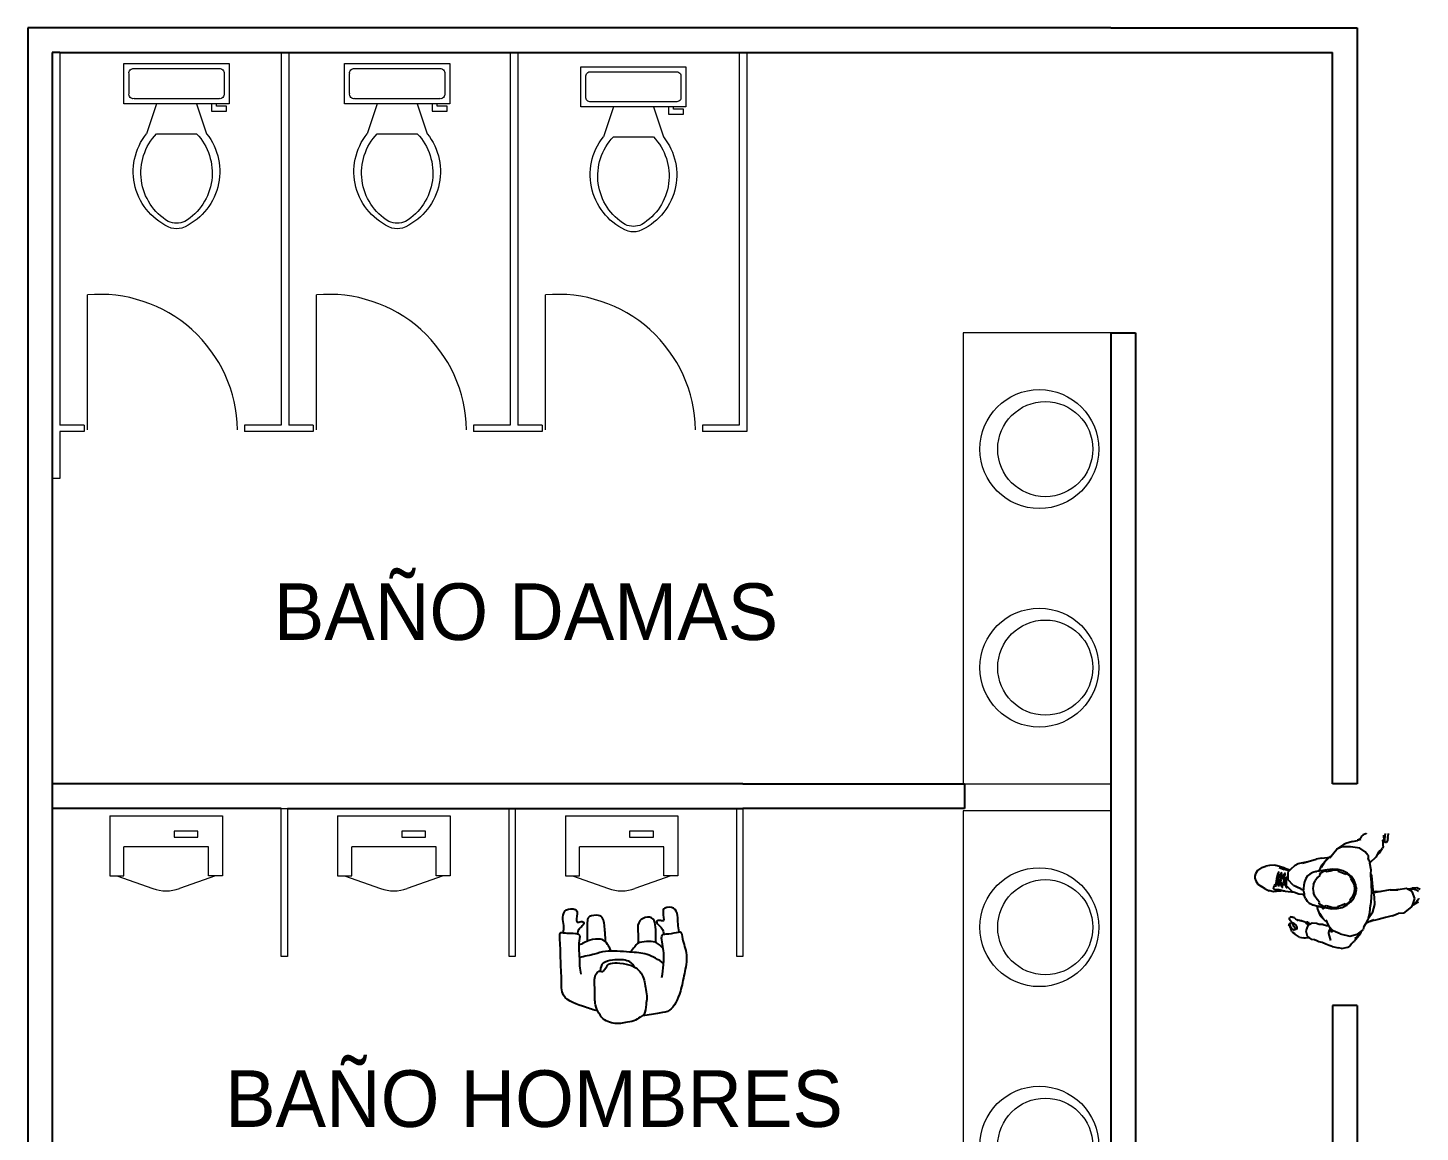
# Model space of a CAD drawing. Header units: millimetres. Extents: x -9564 to 100419, y -25359 to 24346.
# Drawn here: x 94764 to 100419, y -18204 to -13721 of the extents above; entities that cross this region are included whole.
import ezdxf

# ---------------------------------------------------------------- set-up
doc = ezdxf.new("R2010")
doc.units = ezdxf.units.MM
doc.header["$LTSCALE"] = 100
doc.layers.add('A-MOBILIARIO FIJO', color=83, linetype='Continuous', lineweight=5)
for name, color, linetype in [('MUROS', 7, 'Continuous'), ('Personal', 20, 'Continuous'), ('rotulo', 1, 'Continuous')]:
    doc.layers.add(name, color=color, linetype=linetype)

# ---------------------------------------------------------------- blocks, each defined once
blk = doc.blocks.new('MINGITORIO')
at = {"layer": 'A-MOBILIARIO FIJO'}
for p, q in [((5.1894, 52.99, 0), (5.1894, 52.7462, 0)), ((5.1894, 52.99, 0), (5.6467, 52.99, 0)), ((5.6467, 52.99, 0), (5.6467, 52.7462, 0)), ((5.4503, 52.9276, 0), (5.4503, 52.9035, 0)), ((5.5468, 52.9276, 0), (5.4503, 52.9276, 0)), ((5.5468, 52.9035, 0), (5.5468, 52.9276, 0)), ((5.4503, 52.9035, 0), (5.5468, 52.9035, 0)), ((5.2466, 52.7462, 0), (5.2466, 52.8637, 0)), ((5.5895, 52.8637, 0), (5.2466, 52.8637, 0)), ((5.5895, 52.7462, 0), (5.5895, 52.8637, 0)), ((5.1894, 52.7462, 0), (5.2466, 52.7462, 0)), ((5.218, 52.7462, 0), (5.3641, 52.694, 0)), ((5.6181, 52.7462, 0), (5.472, 52.694, 0)), ((5.6467, 52.7462, 0), (5.5895, 52.7462, 0))]:
    blk.add_line(p, q, dxfattribs=at)
blk.add_ellipse((5.418, 52.7612, 0), major_axis=(-0.1143, 0), ratio=0.666667, start_param=1.07919, end_param=2.062403, dxfattribs=at)
blk = doc.blocks.new('Toilet - top')
for p, q in [((9.5, -6), (9.5, -2)), ((-8, -8.5), (-8, -8)), ((-7, -8), (-7, -9.5)), ((-4, -8), (-6, -14)), ((4, -8), (6, -14)), ((-10, -8.5), (-8, -8.5)), ((-10, -9.5), (-10, -8.5)), ((-7, -9.5), (-10, -9.5)), ((4, -14), (-4, -14))]:
    blk.add_line(p, q)
blk.add_lwpolyline([(10.5, -8), (10.5, 0), (-10.5, 0), (-10.5, -8)], close=True)
for points in [[(-9.5, -2), (-9.5, -6)], [(8.5, -1), (-8.5, -1)], [(-8.5, -7), (8.5, -7)]]:
    blk.add_lwpolyline(points)
for centre, radius, start, end in [((-8.62, -1.88), 0.884, 81.8699, 188.1301), ((8.62, -1.88), 0.884, 351.8699, 98.1301), ((-8.62, -6.12), 0.884, 171.8699, 278.1301), ((8.62, -6.12), 0.884, 261.8699, 8.1301), ((3.52, -21.58), 12.17, 141.4691, 247.9714), ((4.2, -21.82), 11.33, 136.3677, 238.9468), ((-3.52, -21.58), 12.17, 292.0284, 38.5307), ((-4.2, -21.82), 11.33, 301.053, 43.6321), ((0, -27.88), 4, 245.7318, 294.2682), ((0, -29), 4, 254.8605, 285.1395)]:
    blk.add_arc(centre, radius, start, end)
blk = doc.blocks.new('pa17-16')
for points, knots in [([(5.5575, 2.4391), (5.5549, 2.4218), (5.5525, 2.3852), (5.5491, 2.3329), (5.5712, 2.2599), (5.5431, 2.2589), (5.5029, 2.2526), (5.4793, 2.2435), (5.4785, 2.2813), (5.4499, 2.3438), (5.4658, 2.4235), (5.4776, 2.5033), (5.5116, 2.5798), (5.5552, 2.585), (5.608, 2.5962), (5.6336, 2.6001)], [0, 0, 0, 0, 0.404899, 0.829805, 1.276298, 1.516647, 1.885942, 2.122553, 2.418487, 2.881882, 3.382407, 3.897515, 4.613825, 5.020942, 5.393355, 5.393355, 5.393355, 5.393355]), ([(5.62, 2.5537), (5.6188, 2.5427), (5.6154, 2.5253), (5.6223, 2.4901), (5.6346, 2.4293), (5.661, 2.4064), (5.685, 2.3908), (5.7322, 2.3832), (5.7723, 2.3842), (5.7881, 2.3969), (5.8018, 2.4268), (5.8146, 2.4162), (5.8324, 2.4305), (5.8382, 2.4568), (5.8318, 2.5038), (5.8344, 2.5615), (5.8137, 2.5937), (5.7944, 2.6284), (5.7307, 2.6388), (5.7037, 2.6296), (5.6679, 2.626), (5.6442, 2.6055), (5.6228, 2.5961), (5.6214, 2.5667), (5.62, 2.5537)], [0, 0, 0, 0, 0.297584, 0.631064, 1.068635, 1.39533, 1.69617, 2.097861, 2.458938, 2.716293, 3.010442, 3.199165, 3.447293, 3.731671, 4.119196, 4.541864, 4.881702, 5.22714, 5.673063, 5.989311, 6.327668, 6.644571, 6.906626, 7.259736, 7.259736, 7.259736, 7.259736]), ([(5.8196, 2.5846), (5.837, 2.5819), (5.8817, 2.5675), (5.9755, 2.5418), (5.972, 2.4609), (5.9791, 2.3926), (5.9812, 2.315), (5.9891, 2.2612), (5.9692, 2.2664), (5.9401, 2.2663), (5.9063, 2.2668), (5.9005, 2.2811), (5.909, 2.3184), (5.9007, 2.3606), (5.9019, 2.4011), (5.8964, 2.4238), (5.8933, 2.4348)], [6.682038, 6.682038, 6.682038, 6.682038, 7.076266, 7.806153, 8.304227, 8.77662, 9.284333, 9.649979, 9.844608, 10.160206, 10.472731, 10.661147, 10.998544, 11.371438, 11.724832, 12.051545, 12.051545, 12.051545, 12.051545]), ([(5.5522, 2.3809), (5.573, 2.3653), (5.6222, 2.3398), (5.6924, 2.3383), (5.7952, 2.3323), (5.8376, 2.352), (5.881, 2.3613), (5.9019, 2.366)], [0, 0, 0, 0, 0.49262, 0.970296, 1.525877, 1.91054, 2.357805, 2.357805, 2.357805, 2.357805]), ([(5.6724, 2.3994), (5.675, 2.3947), (5.6837, 2.383), (5.7041, 2.3718), (5.7348, 2.3697), (5.774, 2.3728), (5.8085, 2.3874), (5.8116, 2.4015), (5.8144, 2.4199)], [0.121052, 0.121052, 0.121052, 0.121052, 0.297289, 0.584433, 0.895396, 1.26174, 1.600834, 1.760925, 1.760925, 1.760925, 1.760925]), ([(5.5552, 2.3206), (5.5597, 2.3147), (5.5706, 2.3043), (5.5892, 2.2916), (5.6248, 2.2913), (5.6613, 2.2967), (5.6731, 2.3154), (5.6858, 2.3299), (5.6912, 2.3378)], [0, 0, 0, 0, 0.262594, 0.520609, 0.853848, 1.185107, 1.43842, 1.738028, 1.738028, 1.738028, 1.738028]), ([(5.7713, 2.3359), (5.7736, 2.3305), (5.7786, 2.3203), (5.7954, 2.2951), (5.8154, 2.2848), (5.8612, 2.2906), (5.8838, 2.3057), (5.8988, 2.3117), (5.9058, 2.3148)], [0, 0, 0, 0, 0.233477, 0.532145, 0.79329, 1.163492, 1.458071, 1.725911, 1.725911, 1.725911, 1.725911]), ([(5.4915, 2.2484), (5.4936, 2.2374), (5.4981, 2.215), (5.4968, 2.1806), (5.512, 2.1445), (5.5569, 2.147), (5.5634, 2.1681), (5.5498, 2.2128), (5.5753, 2.1995), (5.5912, 2.209), (5.5741, 2.2257), (5.5617, 2.2339), (5.5559, 2.2515), (5.5556, 2.26)], [0, 0, 0, 0, 0.324329, 0.654038, 0.980089, 1.31306, 1.562526, 1.890179, 2.123217, 2.319335, 2.559559, 2.78492, 3.066636, 3.066636, 3.066636, 3.066636]), ([(5.5867, 2.2952), (5.5866, 2.2877), (5.5872, 2.2667), (5.5883, 2.1873), (5.6353, 2.19), (5.6673, 2.2128), (5.6606, 2.2618), (5.6599, 2.2881), (5.6606, 2.3008)], [0.078483, 0.078483, 0.078483, 0.078483, 0.321516, 0.797556, 1.122606, 1.448668, 1.830958, 2.166281, 2.166281, 2.166281, 2.166281]), ([(5.7943, 2.2992), (5.7951, 2.2858), (5.7984, 2.2614), (5.8038, 2.2002), (5.8255, 2.1869), (5.8672, 2.191), (5.8755, 2.2117), (5.8718, 2.2605), (5.8715, 2.286), (5.871, 2.2978)], [0, 0, 0, 0, 0.353805, 0.775896, 1.041599, 1.377968, 1.615337, 2.001902, 2.313716, 2.313716, 2.313716, 2.313716]), ([(5.9713, 2.2652), (5.9703, 2.2553), (5.9686, 2.234), (5.9786, 2.2017), (5.9668, 2.1644), (5.9218, 2.1628), (5.9134, 2.1832), (5.9229, 2.229), (5.8988, 2.2135), (5.882, 2.2215), (5.8976, 2.2397), (5.908, 2.248), (5.912, 2.2618), (5.9127, 2.2683)], [0.038839, 0.038839, 0.038839, 0.038839, 0.324329, 0.654038, 0.980089, 1.31306, 1.562526, 1.890179, 2.123217, 2.319335, 2.559559, 2.78492, 2.989829, 2.989829, 2.989829, 2.989829])]:
    blk.add_open_spline(points, degree=3, knots=knots)

msp = doc.modelspace()

# ---------------------------------------------------------------- linework, layer by layer
at = {"layer": 'A-MOBILIARIO FIJO'}
for p, q in [((94863.634, -13821.214, 0.006), (94863.634, -15550.099, -0.003)), ((94893.634, -13821.214, 0.006), (94893.634, -15333.979, -0.002)), ((95793.634, -13821.214, -0.001), (95793.634, -15333.979, -0.001)), ((95823.634, -13821.214, -0.001), (95823.634, -15333.979, -0.001)), ((96723.634, -13821.214, -0.002), (96723.634, -15333.979, -0.002)), ((96753.634, -13821.214, -0.002), (96753.634, -15333.979, -0.002)), ((97653.634, -13821.214, -0.002), (97653.634, -15333.979, -0.002)), ((97683.634, -13821.214, -0.002), (97683.634, -15358.979, -0.002)), ((95006.453, -15352.674, 0.001), (95006.453, -14805.279, 0.001)), ((95936.453, -15352.674, 0.001), (95936.453, -14805.279, 0.001)), ((96866.453, -15352.674, 0.001), (96866.453, -14805.279, 0.001)), ((94993.634, -15333.979, 0), (94893.634, -15333.979, 0)), ((94893.634, -15358.979, -0.002), (94893.634, -15550.099, -0.003)), ((94993.634, -15358.979, 0), (94893.634, -15358.979, 0)), ((94993.634, -15333.979, 0), (94993.634, -15358.979, 0)), ((95923.634, -15358.979, 0), (95643.634, -15358.979, 0)), ((95923.634, -15333.979, 0), (95823.634, -15333.979, 0)), ((95923.634, -15333.979, 0), (95923.634, -15358.979, 0)), ((96853.634, -15333.979, 0), (96753.634, -15333.979, 0)), ((94893.634, -15550.099, -0.003), (94863.634, -15550.099, -0.003))]:
    msp.add_line(p, q, dxfattribs=at)
for points, elevation in [([(98562.438, -14958.979), (98562.438, -16790.099), (99162.438, -16790.099), (99162.438, -14958.979)], 0.02), ([(95793.634, -16890.099), (95818.634, -16890.099), (95818.634, -17490.099), (95793.634, -17490.099)], 0.014), ([(96718.634, -16890.099), (96743.634, -16890.099), (96743.634, -17490.099), (96718.634, -17490.099)], 0.014), ([(97643.634, -16890.099), (97668.634, -16890.099), (97668.634, -17490.099), (97643.634, -17490.099)], 0.014), ([(98562.438, -16899.657), (98562.438, -18730.777), (99162.438, -18730.777), (99162.438, -16899.657)], 0.04)]:
    msp.add_lwpolyline(points, close=True, dxfattribs=dict(at, elevation=elevation))
at = {"layer": 'A-MOBILIARIO FIJO', "elevation": 0}
for points in [[(95793.634, -15333.979), (95643.634, -15333.979)], [(95643.634, -15333.979), (95643.634, -15358.979)], [(96723.634, -15333.979), (96573.634, -15333.979)], [(96853.634, -15333.979), (96853.634, -15358.979), (96573.634, -15358.979)], [(96573.634, -15333.979), (96573.634, -15358.979)], [(97653.634, -15333.979), (97503.634, -15333.979)], [(97503.634, -15333.979), (97503.634, -15358.979)], [(97683.634, -15358.979), (97503.634, -15358.979)]]:
    msp.add_lwpolyline(points, dxfattribs=at)
at = {"layer": 'A-MOBILIARIO FIJO'}
for centre, radius in [((98872.021, -15431.116, 0.038), 241.312), ((98896.152, -15431.116, 0.038), 193.049), ((98872.021, -16317.961, 0.038), 241.312), ((98896.152, -16317.961, 0.038), 193.049), ((98872.021, -17371.794, 0.059), 241.312), ((98896.152, -17371.794, 0.059), 193.049), ((98872.021, -18258.64, 0.059), 241.312), ((98896.152, -18258.64, 0.059), 193.049)]:
    msp.add_circle(centre, radius, dxfattribs=at)
for centre in [(95056.943, -15362.215, 0.001), (95986.943, -15362.215, 0.001), (96916.943, -15362.215, 0.001)]:
    msp.add_arc(centre, 559.221, 0.977633, 95.180131, dxfattribs=at)
at = {"layer": 'MUROS', "color": 0}
for p, q in [((94864.36, -13721.214, 0.006), (94764.36, -13721.214, 0.006)), ((94764.36, -13721.214, 0.006), (94764.36, -20208.984, 0.014)), ((99162.438, -13721.214, 0.006), (94864.36, -13721.214, 0.006)), ((99162.438, -13721.214, 0.006), (100062.438, -13721.214, 0.006)), ((100062.438, -13721.214, 0.006), (100162.438, -13721.214, 0.006)), ((100162.438, -13721.214, 0.006), (100162.438, -16790.099, 0.006)), ((94863.634, -13821.214, 0.006), (94863.634, -20208.984, 0.014)), ((94893.634, -13821.214, 0.006), (94863.634, -13821.214, 0.006)), ((94893.634, -13821.214, 0.006), (98502.812, -13821.214, 0.006)), ((98502.812, -13821.214, 0.006), (99162.438, -13821.214, 0.006)), ((99162.438, -13821.214, 0.006), (99962.438, -13821.214, 0.006)), ((99962.438, -13821.214, 0.006), (100062.438, -13821.214, 0.006)), ((100062.438, -16790.099, 0.006), (100062.438, -13821.214, 0.006)), ((99162.438, -14958.979, 0.02), (99162.438, -18730.777, 0.016)), ((99162.438, -14958.979, 0.02), (99262.438, -14958.979, 0.02)), ((99262.438, -14958.979, 0.02), (99262.438, -18730.777, 0.02)), ((97668.634, -16790.099, 0.013), (94863.634, -16790.099, 0.01)), ((97668.634, -16790.099, 0.013), (98568.634, -16790.099, 0.013)), ((98568.634, -16790.099, 0.013), (98568.634, -16890.099, 0.013)), ((100162.438, -16790.099, 0.006), (100062.438, -16790.099, 0.006)), ((95793.634, -16890.099, 0.014), (94863.634, -16890.099, 0.01)), ((95818.634, -16890.099, 0.014), (97668.634, -16890.099, 0.014)), ((98568.634, -16890.099, 0.013), (97668.634, -16890.099, 0.014)), ((100062.438, -17690.099, 0.006), (100062.438, -20208.984, 0.006)), ((100162.438, -17690.099, 0.006), (100062.438, -17690.099, 0.006)), ((100162.438, -17690.099, 0.006), (100162.438, -20308.984, 0.014))]:
    msp.add_line(p, q, dxfattribs=at)
at = {"layer": 'Personal'}
for p, q in [((100164.463, -17019.244), (100164.095, -17019.363)), ((100177.178, -17015.138), (100164.463, -17019.244)), ((100164.718, -17019.109), (100164.463, -17019.244)), ((100170.711, -17015.57), (100164.718, -17019.109)), ((100175.742, -17010.341), (100170.711, -17015.57)), ((100180.955, -17001.804), (100175.742, -17010.341)), ((100186.547, -16996.363), (100180.955, -17001.804)), ((100194.283, -16993.577), (100186.547, -16996.363)), ((100197.982, -16992.577), (100194.283, -16993.577)), ((100199.825, -16990.202), (100197.982, -16992.577)), ((100198.834, -16992.347), (100197.982, -16992.577)), ((100200.715, -16991.838), (100198.834, -16992.347)), ((100267.29, -17021.758), (100268.84, -17017.222)), ((100267.482, -17022.966), (100270.971, -17017.529)), ((100269.291, -17018.196), (100267.482, -17022.966)), ((100269.291, -17018.196), (100268.84, -17017.222)), ((100270.971, -17017.529), (100269.291, -17018.196)), ((100269.795, -16998.499), (100270.191, -17004.903)), ((100270.191, -17004.903), (100271.909, -17002.746)), ((100270.191, -17004.903), (100270.748, -17013.919)), ((100271.016, -17013.706), (100270.748, -17013.919)), ((100270.748, -17013.919), (100270.971, -17017.529)), ((100271.016, -17013.706), (100273.228, -17010.531)), ((100271.909, -17002.746), (100273.213, -17001.192)), ((100273.213, -17001.192), (100274.765, -16999.34)), ((100273.213, -17001.192), (100273.449, -17002.412)), ((100273.807, -17007.886), (100273.228, -17010.531)), ((100273.449, -17002.412), (100273.807, -17007.886)), ((100273.664, -17016.812), (100273.589, -17020.997)), ((100274.319, -17009.972), (100273.664, -17016.812)), ((100274.485, -17007.643), (100274.319, -17009.972)), ((100274.518, -17004.399), (100274.485, -17007.643)), ((100274.765, -16999.34), (100274.518, -17004.399)), ((100274.518, -17004.399), (100274.572, -17008.208)), ((100275.108, -17010.427), (100274.572, -17008.208)), ((100274.765, -16999.34), (100276.616, -16997.133)), ((100276.616, -16997.133), (100279.636, -16990.765)), ((100286.219, -17018.636), (100285.817, -17021.179)), ((100287.087, -17012.32), (100286.219, -17018.636)), ((100287.087, -17012.32), (100287.576, -17007.598)), ((100287.473, -17007.756), (100287.552, -17006.912)), ((100287.552, -17006.912), (100288.188, -17000.133)), ((100287.552, -17006.912), (100287.576, -17007.598)), ((100288.188, -17000.133), (100288.501, -16996.338)), ((100288.869, -16991.313), (100288.501, -16996.338)), ((100056.95, -17083.807), (100067.682, -17069.341)), ((100067.682, -17069.341), (100080.628, -17055.492)), ((100080.628, -17055.492), (100108.571, -17035.57)), ((100102.302, -17045.619), (100080.628, -17055.492)), ((100135.301, -17044.892), (100102.302, -17045.619)), ((100117.172, -17031.918), (100108.571, -17035.57)), ((100143.344, -17023.582), (100117.172, -17031.918)), ((100174.231, -17051.328), (100135.301, -17044.892)), ((100143.344, -17023.582), (100151.015, -17021.902)), ((100151.015, -17021.902), (100164.095, -17019.363)), ((100195.503, -17065.295), (100174.231, -17051.328)), ((100206.554, -17079.971), (100195.503, -17065.295)), ((100249.531, -17066.173), (100244.397, -17077.701)), ((100244.397, -17077.701), (100247.452, -17075.506)), ((100247.452, -17075.506), (100252.968, -17070.568)), ((100254.51, -17059.834), (100249.531, -17066.173)), ((100252.968, -17070.568), (100266.232, -17050.445)), ((100268.03, -17043.998), (100266.232, -17050.445)), ((100266.943, -17019.55), (100266.947, -17022.761)), ((100266.947, -17022.761), (100267.29, -17021.758)), ((100266.947, -17022.761), (100266.949, -17024.373)), ((100267.482, -17022.966), (100266.949, -17024.373)), ((100266.949, -17024.373), (100266.951, -17025.673)), ((100266.951, -17025.673), (100267.634, -17031.65)), ((100267.193, -17021.929), (100267.29, -17021.758)), ((100267.634, -17031.65), (100267.461, -17039.138)), ((100267.461, -17039.138), (100268.03, -17043.998)), ((100273.589, -17020.997), (100273.682, -17023.615)), ((100273.589, -17020.997), (100273.682, -17021.353)), ((100273.682, -17023.615), (100274.486, -17025.899)), ((100277.489, -17027.918), (100274.486, -17025.899)), ((100280.334, -17028.304), (100277.489, -17027.918)), ((100282.515, -17027.646), (100280.334, -17028.304)), ((100284.554, -17025.215), (100282.515, -17027.646)), ((100284.554, -17025.215), (100285.817, -17021.179)), ((99775.663, -17129.306), (99758.735, -17141.162)), ((99775.663, -17129.306), (99791.518, -17124.263)), ((99807.46, -17121.109), (99791.518, -17124.263)), ((99826.509, -17120.39), (99807.46, -17121.109)), ((99832.556, -17121.901), (99826.509, -17120.39)), ((99832.556, -17121.901), (99829.599, -17121.218)), ((99846.763, -17125.184), (99832.556, -17121.901)), ((99845.946, -17129.891), (99866.345, -17137.072)), ((99868.418, -17132.183), (99846.763, -17125.184)), ((99868.418, -17132.183), (99885.772, -17137.49)), ((99910.845, -17120.148), (99890.365, -17139.283)), ((99910.845, -17120.148), (99923.334, -17113.651)), ((99923.334, -17113.651), (99963.304, -17105.058)), ((99940.296, -17111.479), (99963.304, -17105.058)), ((99963.304, -17105.058), (99995.975, -17095.94)), ((100018.26, -17091.761), (99995.975, -17095.94)), ((100017.715, -17120.583), (100007.067, -17143.962)), ((100029.841, -17108.171), (100016.067, -17129.568)), ((100037.782, -17098.748), (100017.715, -17120.583)), ((100018.26, -17091.761), (100042.191, -17089.148)), ((100041.625, -17096.339), (100029.841, -17108.171)), ((100037.782, -17098.748), (100029.841, -17108.171)), ((100041.625, -17096.339), (100037.782, -17098.748)), ((100048.675, -17089.259), (100041.625, -17096.339)), ((100042.191, -17089.148), (100048.675, -17089.259)), ((100050.847, -17087.079), (100048.675, -17089.259)), ((100050.847, -17087.079), (100056.95, -17083.807)), ((100052.504, -17089.8), (100056.95, -17083.807)), ((100206.554, -17079.971), (100207.934, -17081.865)), ((100207.934, -17081.865), (100208.092, -17091.175)), ((100209.756, -17100.267), (100208.092, -17091.175)), ((100209.756, -17100.267), (100214.304, -17110.77)), ((100239.02, -17087.837), (100214.304, -17110.77)), ((100214.304, -17110.77), (100214.778, -17111.864)), ((100219.154, -17140.577), (100214.778, -17111.864)), ((100244.25, -17078.029), (100239.02, -17087.837)), ((100244.397, -17077.701), (100244.25, -17078.029)), ((99749.656, -17155.224), (99746.875, -17164.079)), ((99746.875, -17164.079), (99747.04, -17173.242)), ((99747.04, -17173.242), (99751.204, -17183.723)), ((99758.735, -17141.162), (99749.656, -17155.224)), ((99751.204, -17183.723), (99759.571, -17197.099)), ((99835.062, -17175.721), (99832.802, -17193.764)), ((99839.961, -17157.595), (99835.062, -17175.721)), ((99837.933, -17176.002), (99835.88, -17193.584)), ((99842.523, -17158.711), (99837.933, -17176.002)), ((99840.629, -17183.532), (99838.08, -17193.743)), ((99843.827, -17147.72), (99839.961, -17157.595)), ((99841.286, -17180.843), (99840.629, -17183.532)), ((99841.231, -17179.291), (99842.342, -17166.49)), ((99841.231, -17179.291), (99841.286, -17180.843)), ((99841.286, -17180.843), (99841.516, -17187.337)), ((99841.516, -17187.337), (99841.679, -17191.932)), ((99842.342, -17166.49), (99843.471, -17158.327)), ((99844.632, -17153.415), (99842.523, -17158.711)), ((99843.714, -17175.823), (99843.426, -17178.888)), ((99843.426, -17178.888), (99843.466, -17179.701)), ((99843.466, -17179.701), (99844.028, -17191.022)), ((99844.584, -17146.254), (99843.827, -17147.72)), ((99844.186, -17170.812), (99843.829, -17171.543)), ((99848.64, -17161.695), (99844.186, -17170.812)), ((99844.518, -17167.282), (99844.186, -17170.812)), ((99844.518, -17167.282), (99845.07, -17164.281)), ((99845.273, -17173.363), (99845.291, -17173.292)), ((99850.543, -17163.284), (99845.291, -17173.292)), ((99848.012, -17188.913), (99846.696, -17194.701)), ((99850.197, -17182.84), (99848.012, -17188.913)), ((99854.968, -17151.597), (99848.64, -17161.695)), ((99851.967, -17169.172), (99850.028, -17181.468)), ((99850.197, -17182.84), (99850.028, -17181.468)), ((99850.932, -17188.805), (99850.197, -17182.84)), ((99856.795, -17153.632), (99850.543, -17163.284)), ((99850.915, -17188.849), (99850.705, -17189.638)), ((99850.915, -17188.849), (99850.932, -17188.805)), ((99851.533, -17193.678), (99850.915, -17188.849)), ((99855.94, -17156.877), (99851.967, -17169.172)), ((99853.451, -17180.635), (99853.353, -17181.252)), ((99853.48, -17182.266), (99853.353, -17181.252)), ((99854.49, -17174.039), (99853.373, -17175.68)), ((99853.48, -17182.266), (99855.009, -17178.34)), ((99854.78, -17192.724), (99853.48, -17182.266)), ((99860.657, -17164.974), (99854.49, -17174.039)), ((99855.146, -17169.871), (99854.49, -17174.039)), ((99856.236, -17150.153), (99854.968, -17151.597)), ((99863.564, -17166.466), (99855.009, -17178.34)), ((99856.235, -17166.216), (99855.146, -17169.871)), ((99855.94, -17156.877), (99856.169, -17156.144)), ((99856.795, -17153.632), (99857.164, -17153.268)), ((99857.889, -17160.663), (99856.914, -17163.934)), ((99863.575, -17187.154), (99860.222, -17196.112)), ((99869.182, -17154.074), (99860.657, -17164.974)), ((99868.266, -17160.769), (99863.564, -17166.466)), ((99866.18, -17183.72), (99863.575, -17187.154)), ((99864.522, -17193.873), (99866.877, -17188.213)), ((99865.892, -17182.366), (99866.793, -17169.192)), ((99865.892, -17182.366), (99866.18, -17183.72)), ((99866.18, -17183.72), (99867.079, -17187.953)), ((99886.519, -17142.876), (99866.345, -17137.072)), ((99868.266, -17160.769), (99866.793, -17169.192)), ((99867.079, -17187.953), (99866.877, -17188.213)), ((99867.079, -17187.953), (99868.532, -17194.789)), ((99886.8, -17142.613), (99867.915, -17136.256)), ((99871.74, -17156.56), (99868.266, -17160.769)), ((99871.308, -17152.875), (99869.182, -17154.074)), ((99870.619, -17178.63), (99870.418, -17182.184)), ((99870.418, -17182.184), (99870.667, -17183.355)), ((99870.665, -17177.807), (99870.511, -17178.01)), ((99876.943, -17169.531), (99870.665, -17177.807)), ((99871.089, -17170.303), (99870.665, -17177.807)), ((99875.038, -17177.751), (99870.667, -17183.355)), ((99870.667, -17183.355), (99872.883, -17193.819)), ((99871.323, -17168.514), (99871.089, -17170.303)), ((99871.74, -17156.56), (99873.13, -17155.821)), ((99882.335, -17170.745), (99874.659, -17184.12)), ((99874.659, -17184.12), (99874.929, -17199.096)), ((99880.424, -17170.847), (99875.038, -17177.751)), ((99880.462, -17171.127), (99875.038, -17177.751)), ((99882.474, -17163.666), (99876.943, -17169.531)), ((99882.366, -17169.188), (99880.462, -17171.127)), ((99882.159, -17179.705), (99882.335, -17170.745)), ((99902.86, -17201.548), (99882.159, -17179.705)), ((99882.335, -17170.745), (99882.366, -17169.188)), ((99882.366, -17169.188), (99882.474, -17163.666)), ((99882.474, -17163.666), (99882.695, -17152.436)), ((99882.695, -17152.436), (99884.363, -17144.89)), ((99886.519, -17142.876), (99884.363, -17144.89)), ((99885.772, -17137.49), (99890.365, -17139.283)), ((99886.8, -17142.613), (99886.519, -17142.876)), ((99890.208, -17139.429), (99886.8, -17142.613)), ((99889.97, -17139.341), (99890.208, -17139.429)), ((99890.365, -17139.283), (99890.208, -17139.429)), ((99948.524, -17187.11), (99945.919, -17201.015)), ((99953.719, -17174.64), (99948.524, -17187.11)), ((99961.235, -17163.68), (99953.719, -17174.64)), ((99970.122, -17155.821), (99961.235, -17163.68)), ((99982.321, -17149.7), (99970.122, -17155.821)), ((99996.946, -17145.994), (99982.321, -17149.7)), ((99985.536, -17198.829), (99992.162, -17183.372)), ((100001.75, -17170.381), (99992.162, -17183.372)), ((99996.946, -17145.994), (99997.37, -17145.896)), ((100003.191, -17144.74), (99997.37, -17145.896)), ((100012.278, -17159.971), (100001.75, -17170.381)), ((100007.067, -17143.962), (100003.191, -17144.74)), ((100008.384, -17143.698), (100007.067, -17143.962)), ((100031.806, -17139.617), (100008.384, -17143.698)), ((100010.423, -17153.193), (100012.227, -17151.793)), ((100010.423, -17153.193), (100012.278, -17159.971)), ((100012.227, -17151.793), (100030.667, -17142.485)), ((100030.667, -17142.485), (100032.416, -17143.544)), ((100061.785, -17135.526), (100031.806, -17139.617)), ((100032.416, -17143.544), (100032.37, -17143.565)), ((100032.416, -17143.544), (100038.763, -17147.616)), ((100038.763, -17147.616), (100036.652, -17148.026)), ((100059.617, -17143.564), (100038.763, -17147.616)), ((100059.617, -17143.564), (100061.754, -17139.314)), ((100061.754, -17139.314), (100062.683, -17138.915)), ((100084.931, -17137.026), (100061.785, -17135.526)), ((100062.683, -17138.915), (100083.413, -17139.832)), ((100083.413, -17139.832), (100084.361, -17140.631)), ((100084.361, -17140.631), (100085.748, -17144.447)), ((100103.962, -17142.479), (100084.931, -17137.026)), ((100085.748, -17144.447), (100100.99, -17149.465)), ((100100.99, -17149.465), (100116.621, -17157.038)), ((100122.899, -17152.366), (100103.962, -17142.479)), ((100121.243, -17154.843), (100116.621, -17157.038)), ((100121.243, -17154.843), (100122.718, -17155.635)), ((100122.718, -17155.635), (100136.887, -17168.334)), ((100139.365, -17166.499), (100122.899, -17152.366)), ((100135.152, -17172.391), (100136.887, -17168.334)), ((100135.152, -17172.391), (100144.012, -17185.701)), ((100150.36, -17181.722), (100139.365, -17166.499)), ((100144.012, -17185.701), (100150.114, -17201.798)), ((100157.46, -17199.98), (100150.36, -17181.722)), ((100218.322, -17169.334), (100218.764, -17154.05)), ((100218.322, -17169.334), (100219.628, -17197.936)), ((100218.764, -17154.05), (100219.154, -17140.577)), ((100222.727, -17163.455), (100218.764, -17154.05)), ((100225.045, -17193.478), (100222.727, -17163.455)), ((99759.571, -17197.099), (99774.734, -17207.076)), ((99789.858, -17216.105), (99774.734, -17207.076)), ((99789.858, -17216.105), (99805.269, -17223.873)), ((99807.891, -17224.8), (99805.269, -17223.873)), ((99823.591, -17227.83), (99807.891, -17224.8)), ((99822.938, -17215.105), (99825.363, -17204.154)), ((99826.848, -17219.515), (99822.938, -17215.105)), ((99847.966, -17225.115), (99823.591, -17227.83)), ((99828.154, -17197.401), (99825.363, -17204.154)), ((99846.571, -17219.804), (99826.848, -17219.515)), ((99828.154, -17197.401), (99832.294, -17197.995)), ((99831.466, -17204.878), (99831.024, -17207.23)), ((99831.024, -17207.23), (99831.258, -17207.286)), ((99832.294, -17197.995), (99831.466, -17204.878)), ((99832.802, -17193.764), (99832.294, -17197.995)), ((99835.082, -17198.146), (99842.357, -17198.34)), ((99835.88, -17193.584), (99835.345, -17197.361)), ((99838.08, -17193.743), (99837.57, -17195.434)), ((99841.679, -17191.932), (99842.357, -17198.34)), ((99842.357, -17198.34), (99843.003, -17204.437)), ((99843.003, -17204.437), (99843.708, -17207.152)), ((99844.028, -17191.022), (99844.838, -17198.142)), ((99844.837, -17198.32), (99852.733, -17198.015)), ((99845.077, -17200.247), (99845.352, -17202.668)), ((99845.352, -17202.668), (99845.39, -17202.817)), ((99862.115, -17223.586), (99846.571, -17219.804)), ((99847.829, -17224.062), (99853.435, -17224.062)), ((99858.19, -17224.497), (99847.966, -17225.115)), ((99853.435, -17224.062), (99848.114, -17223.576)), ((99851.533, -17193.678), (99852.733, -17198.015)), ((99852.733, -17198.015), (99855.1, -17206.566)), ((99858.19, -17224.497), (99853.435, -17224.062)), ((99854.78, -17192.724), (99856.215, -17197.88)), ((99855.1, -17206.566), (99857.492, -17209.455)), ((99856.215, -17197.88), (99858.937, -17197.775)), ((99856.215, -17197.88), (99858.074, -17204.561)), ((99857.492, -17209.455), (99858.236, -17209.363)), ((99858.074, -17204.561), (99859.738, -17206.66)), ((99870.805, -17225.651), (99858.19, -17224.497)), ((99858.236, -17209.363), (99860.75, -17209.008)), ((99858.238, -17209.315), (99858.236, -17209.363)), ((99858.937, -17197.775), (99869.982, -17199.202)), ((99859.738, -17206.66), (99860.134, -17207.166)), ((99860.75, -17209.008), (99860.762, -17207.837)), ((99862.115, -17223.586), (99870.805, -17225.651)), ((99868.532, -17194.789), (99869.982, -17199.202)), ((99869.982, -17199.202), (99872.51, -17206.899)), ((99870.805, -17225.651), (99908.369, -17230.126)), ((99872.51, -17206.899), (99875.073, -17209.957)), ((99872.883, -17193.819), (99874.737, -17199.817)), ((99874.737, -17199.817), (99875.007, -17199.852)), ((99874.737, -17199.817), (99874.963, -17200.509)), ((99874.963, -17200.509), (99874.961, -17200.542)), ((99874.961, -17200.542), (99875.037, -17200.79)), ((99875.073, -17209.957), (99875.931, -17210.146)), ((99875.931, -17210.146), (99879.037, -17209.746)), ((99875.987, -17209.829), (99875.973, -17209.909)), ((99876.489, -17205.672), (99877.945, -17207.063)), ((99877.945, -17207.063), (99878.063, -17207.216)), ((99878.063, -17207.216), (99898.4, -17226.607)), ((99879.037, -17209.746), (99879.094, -17209.254)), ((99898.4, -17226.607), (99908.369, -17230.126)), ((99902.86, -17201.548), (99904.429, -17202.29)), ((99934.352, -17216.385), (99904.429, -17202.29)), ((99917.62, -17208.608), (99904.429, -17202.29)), ((99908.369, -17230.126), (99926.064, -17236.371)), ((99917.715, -17208.693), (99917.62, -17208.608)), ((99935.546, -17217.192), (99917.62, -17208.608)), ((99926.064, -17236.371), (99938.872, -17238.144)), ((99935.546, -17217.192), (99944.105, -17220.113)), ((99938.872, -17238.144), (99947.03, -17237.931)), ((99944.95, -17220.371), (99944.338, -17220.353)), ((99945.919, -17201.015), (99944.479, -17214.33)), ((99944.479, -17214.33), (99944.95, -17220.371)), ((99945.593, -17228.608), (99944.95, -17220.371)), ((99945.593, -17228.608), (99945.595, -17228.67)), ((99945.595, -17228.67), (99947.03, -17237.931)), ((99947.03, -17237.931), (99947.601, -17241.642)), ((99952.731, -17255.036), (99947.601, -17241.642)), ((99985.536, -17198.829), (99983.216, -17214.727)), ((99983.216, -17214.727), (99984.985, -17230.693)), ((99991.085, -17246.363), (99984.985, -17230.693)), ((100149.568, -17233.368), (100142.924, -17249.264)), ((100151.802, -17217.62), (100149.568, -17233.368)), ((100150.114, -17201.798), (100151.802, -17217.62)), ((100152.463, -17245.937), (100156.787, -17235.925)), ((100156.847, -17235.734), (100156.787, -17235.925)), ((100156.847, -17235.734), (100158.485, -17224.547)), ((100158.772, -17211.757), (100157.46, -17199.98)), ((100158.485, -17224.547), (100158.641, -17223.483)), ((100159.249, -17224.387), (100158.485, -17224.547)), ((100158.641, -17223.483), (100158.806, -17222.353)), ((100158.641, -17223.483), (100159.389, -17223.324)), ((100158.772, -17211.757), (100159.456, -17211.934)), ((100158.889, -17212.805), (100158.772, -17211.757)), ((100158.806, -17222.353), (100159.457, -17217.905)), ((100159.389, -17223.324), (100158.806, -17222.353)), ((100159.565, -17212.98), (100158.889, -17212.805)), ((100159.008, -17213.875), (100158.889, -17212.805)), ((100159.008, -17213.875), (100159.565, -17212.98)), ((100159.457, -17217.905), (100159.008, -17213.875)), ((100159.389, -17223.324), (100159.249, -17224.387)), ((100159.456, -17211.934), (100159.565, -17212.98)), ((100220.754, -17225.285), (100219.183, -17253.08)), ((100219.628, -17197.936), (100219.849, -17203.317)), ((100220.338, -17194.861), (100219.849, -17203.317)), ((100219.849, -17203.317), (100220.754, -17225.285)), ((100227.921, -17221.074), (100225.045, -17193.478)), ((100229.016, -17227.612), (100227.921, -17221.074)), ((100229.016, -17227.612), (100239.995, -17225.353)), ((100229.859, -17232.646), (100229.016, -17227.612)), ((100259.033, -17227.12), (100229.859, -17232.646)), ((100232.647, -17249.286), (100229.859, -17232.646)), ((100239.995, -17225.353), (100259.033, -17227.12)), ((100259.935, -17226.949), (100259.033, -17227.12)), ((100297.163, -17219.809), (100259.935, -17226.949)), ((100297.163, -17219.809), (100322.246, -17219.56)), ((100328.975, -17218.288), (100322.246, -17219.56)), ((100322.246, -17219.56), (100327.76, -17219.505)), ((100328.975, -17218.288), (100363.722, -17213.933)), ((100369.193, -17217.187), (100363.722, -17213.933)), ((100369.193, -17217.187), (100386.22, -17213.092)), ((100369.468, -17217.351), (100369.193, -17217.187)), ((100369.468, -17217.351), (100383.567, -17214.558)), ((100370.398, -17217.904), (100369.468, -17217.351)), ((100376.132, -17217.713), (100370.398, -17217.904)), ((100386.312, -17227.368), (100370.398, -17217.904)), ((100395.276, -17218.387), (100376.132, -17217.713)), ((100405.199, -17212.021), (100386.22, -17213.092)), ((100396.524, -17255.572), (100386.312, -17227.368)), ((100395.276, -17218.387), (100397.473, -17218.515)), ((100409.736, -17224.088), (100397.473, -17218.515)), ((100418.628, -17219.18), (100405.199, -17212.021)), ((100409.736, -17224.088), (100411.273, -17224.932)), ((99952.731, -17255.036), (99959.49, -17265.502)), ((99959.49, -17265.502), (99968.338, -17273.794)), ((99968.338, -17273.794), (99980.09, -17280.181)), ((99968.338, -17273.794), (99968.578, -17274.019)), ((99968.578, -17274.019), (99980.09, -17280.181)), ((99980.09, -17280.181), (99993.567, -17284.016)), ((99980.497, -17280.347), (99980.09, -17280.181)), ((99980.497, -17280.347), (99994.013, -17284.227)), ((100000.217, -17259.687), (99991.085, -17246.363)), ((99993.567, -17284.016), (100005.924, -17286.977)), ((99994.013, -17284.227), (99999.454, -17285.516)), ((99999.454, -17285.516), (100001.222, -17299.136)), ((99999.454, -17285.516), (100006.28, -17287.134)), ((100010.387, -17270.465), (100000.217, -17259.687)), ((100001.222, -17299.136), (100012.674, -17325.868)), ((100029.187, -17291.773), (100005.924, -17286.977)), ((100006.28, -17287.134), (100021.673, -17290.271)), ((100008.287, -17277.33), (100010.387, -17270.465)), ((100010.044, -17278.498), (100008.287, -17277.33)), ((100028.169, -17288.409), (100010.044, -17278.498)), ((100021.673, -17290.271), (100021.797, -17296.787)), ((100021.673, -17290.271), (100029.187, -17291.773)), ((100021.797, -17296.787), (100032.195, -17292.319)), ((100029.947, -17287.798), (100028.169, -17288.409)), ((100059.028, -17296.815), (100029.187, -17291.773)), ((100029.187, -17291.773), (100029.527, -17291.872)), ((100029.527, -17291.872), (100032.195, -17292.319)), ((100029.947, -17287.798), (100036.436, -17283.716)), ((100032.195, -17292.319), (100059.028, -17296.815)), ((100036.436, -17283.716), (100057.14, -17288.493)), ((100057.14, -17288.493), (100059.122, -17292.981)), ((100059.028, -17296.815), (100082.209, -17296.113)), ((100059.028, -17296.815), (100059.166, -17296.851)), ((100060.047, -17293.187), (100059.122, -17292.981)), ((100059.166, -17296.851), (100082.168, -17296.155)), ((100080.788, -17293), (100060.047, -17293.187)), ((100081.764, -17292.442), (100080.788, -17293)), ((100083.282, -17288.5), (100081.764, -17292.442)), ((100082.168, -17296.155), (100082.209, -17296.113)), ((100082.209, -17296.113), (100101.42, -17291.323)), ((100082.209, -17296.113), (100101.322, -17291.401)), ((100098.677, -17284.01), (100083.282, -17288.5)), ((100114.553, -17276.974), (100098.677, -17284.01)), ((100101.322, -17291.401), (100101.42, -17291.323)), ((100101.42, -17291.323), (100109.77, -17287.346)), ((100109.792, -17287.341), (100109.77, -17287.346)), ((100109.792, -17287.341), (100116.788, -17283.988)), ((100113.922, -17286.485), (100109.792, -17287.341)), ((100116.788, -17283.988), (100113.922, -17286.485)), ((100114.553, -17276.974), (100119.103, -17279.505)), ((100116.817, -17283.963), (100116.788, -17283.988)), ((100116.817, -17283.963), (100120.563, -17282.179)), ((100120.609, -17278.306), (100119.103, -17279.505)), ((100120.563, -17282.179), (100120.607, -17282.143)), ((100120.69, -17282.104), (100120.607, -17282.143)), ((100120.609, -17278.306), (100135.194, -17266.579)), ((100120.69, -17282.104), (100125.275, -17278.434)), ((100125.275, -17278.434), (100137.627, -17268.549)), ((100125.275, -17278.434), (100137.512, -17268.71)), ((100142.924, -17249.264), (100133.606, -17262.256)), ((100135.194, -17266.579), (100133.606, -17262.256)), ((100134.608, -17265.606), (100134.537, -17265.735)), ((100134.537, -17265.735), (100134.619, -17265.625)), ((100134.651, -17265.927), (100134.725, -17265.801)), ((100137.512, -17268.71), (100137.627, -17268.549)), ((100137.627, -17268.549), (100149.119, -17253.718)), ((100137.627, -17268.549), (100149.007, -17253.94)), ((100149.119, -17253.718), (100149.007, -17253.94)), ((100149.119, -17253.718), (100152.463, -17245.937)), ((100214.144, -17312.04), (100216.66, -17282.102)), ((100219.183, -17253.08), (100216.66, -17282.102)), ((100226.896, -17309.322), (100235.095, -17279.756)), ((100235.095, -17279.756), (100232.647, -17249.286)), ((100351.94, -17314.413), (100385.115, -17289.416)), ((100385.115, -17289.416), (100387.375, -17282.713)), ((100387.375, -17282.713), (100394.38, -17279.611)), ((100387.375, -17282.713), (100388.226, -17280.19)), ((100388.226, -17280.19), (100396.524, -17255.572)), ((100388.226, -17280.19), (100396.505, -17274.275)), ((100411.486, -17269.876), (100394.38, -17279.611)), ((100400.685, -17270.87), (100396.505, -17274.275)), ((100401.889, -17269.512), (100400.685, -17270.87)), ((100401.889, -17269.512), (100401.936, -17269.481)), ((100412.978, -17257.011), (100401.936, -17269.481)), ((100413.84, -17255.403), (100412.978, -17257.011)), ((99887.365, -17356.999), (99885.628, -17359.956)), ((99888.128, -17356.155), (99887.365, -17356.999)), ((99887.365, -17356.999), (99888.182, -17359.471)), ((99887.608, -17336.284), (99889.806, -17331.294)), ((99888.475, -17340.426), (99887.608, -17336.284)), ((99888.128, -17356.155), (99890.964, -17354.478)), ((99890.338, -17343.998), (99888.475, -17340.426)), ((99889.806, -17331.294), (99892.087, -17330.652)), ((99892.087, -17330.652), (99890.121, -17331.405)), ((99893.285, -17347.89), (99890.338, -17343.998)), ((99890.964, -17354.478), (99893.661, -17354.892)), ((99893.661, -17354.892), (99891.501, -17354.757)), ((99894.786, -17329.619), (99892.087, -17330.652)), ((99896.445, -17350.94), (99893.285, -17347.89)), ((99895.87, -17355.031), (99893.661, -17354.892)), ((99894.786, -17329.619), (99898.506, -17330.045)), ((99897.856, -17356.738), (99895.87, -17355.031)), ((99896.445, -17350.94), (99900.048, -17353.395)), ((99897.856, -17356.738), (99900.896, -17360.343)), ((99898.506, -17330.045), (99901.756, -17331.157)), ((99900.048, -17353.395), (99902.251, -17354.657)), ((99901.756, -17331.157), (99904.257, -17332.052)), ((99904.645, -17355.742), (99902.251, -17354.657)), ((99903.482, -17359.28), (99906.252, -17357.258)), ((99907.836, -17333.559), (99904.257, -17332.052)), ((99908.189, -17357.473), (99904.645, -17355.742)), ((99906.252, -17357.258), (99908.189, -17357.473)), ((99907.836, -17333.559), (99912.393, -17337.345)), ((99909.339, -17358.035), (99908.189, -17357.473)), ((99909.339, -17358.035), (99914.055, -17362.4)), ((99914.231, -17338.846), (99912.393, -17337.345)), ((99918.233, -17342.018), (99914.231, -17338.846)), ((99920.447, -17343.018), (99918.233, -17342.018)), ((99919.527, -17342.968), (99920.447, -17343.018)), ((99920.447, -17343.018), (99923.497, -17343.183)), ((99928.094, -17344.579), (99923.497, -17343.183)), ((99929.377, -17345.091), (99928.094, -17344.579)), ((99929.377, -17345.091), (99929.407, -17345.081)), ((99929.407, -17345.081), (99930.251, -17344.806)), ((99929.558, -17345.164), (99929.407, -17345.081)), ((99929.558, -17345.164), (99929.596, -17345.154)), ((99929.596, -17345.154), (99930.276, -17344.986)), ((99931.306, -17345.809), (99929.596, -17345.154)), ((99930.251, -17344.806), (99933.346, -17344.481)), ((99931.306, -17345.809), (99931.111, -17345.784)), ((99936.774, -17346.468), (99931.306, -17345.809)), ((99933.346, -17344.481), (99936.175, -17345.678)), ((99936.175, -17345.678), (99936.774, -17346.468)), ((99939.754, -17346.828), (99936.774, -17346.468)), ((99951.936, -17351.765), (99939.754, -17346.828)), ((99955.859, -17354.799), (99951.936, -17351.765)), ((99956.328, -17353.261), (99955.859, -17354.799)), ((99956.135, -17355.013), (99955.859, -17354.799)), ((99956.981, -17352.265), (99956.135, -17355.013)), ((99961.638, -17359.269), (99956.135, -17355.013)), ((99956.328, -17353.261), (99956.981, -17352.265)), ((99960.111, -17350.848), (99956.981, -17352.265)), ((99964.303, -17351.947), (99960.111, -17350.848)), ((99964.303, -17351.947), (99966.479, -17356.215)), ((99967.418, -17361.77), (99966.479, -17356.215)), ((99979.424, -17355.319), (99967.403, -17362.074)), ((99997.292, -17356.681), (99979.424, -17355.319)), ((100009.051, -17360.256), (99997.292, -17356.681)), ((100009.608, -17315.005), (100022.011, -17333.742)), ((100012.674, -17325.868), (100032.411, -17345.826)), ((100022.011, -17333.742), (100032.411, -17345.826)), ((100032.411, -17345.826), (100040.929, -17351.037)), ((100039.677, -17348.307), (100035.351, -17343.784)), ((100039.677, -17348.307), (100037.808, -17344.231)), ((100040.929, -17351.037), (100039.677, -17348.307)), ((100042.383, -17354.206), (100040.929, -17351.037)), ((100047.655, -17366.225), (100042.383, -17354.206)), ((100190.08, -17370.414), (100199.131, -17354.951)), ((100199.131, -17354.951), (100207.313, -17340.974)), ((100205.898, -17351.744), (100199.131, -17354.951)), ((100205.898, -17351.744), (100211.453, -17349.08)), ((100207.313, -17340.974), (100208.612, -17335.47)), ((100208.612, -17335.47), (100214.144, -17312.04)), ((100208.612, -17335.47), (100209.088, -17335.012)), ((100209.088, -17335.012), (100226.896, -17309.322)), ((100211.453, -17349.08), (100217.446, -17346.206)), ((100211.453, -17349.08), (100219.722, -17346.739)), ((100217.446, -17346.206), (100230.026, -17340.214)), ((100248.654, -17340.391), (100219.722, -17346.739)), ((100277.418, -17332.638), (100248.654, -17340.391)), ((100304.338, -17325.005), (100277.418, -17332.638)), ((100304.338, -17325.005), (100329.248, -17315.52)), ((100351.94, -17314.413), (100329.248, -17315.52)), ((99885.628, -17359.956), (99885.673, -17361.828)), ((99886.38, -17364.249), (99885.673, -17361.828)), ((99886.38, -17364.249), (99887.063, -17364.91)), ((99886.652, -17364), (99887.063, -17364.91)), ((99887.063, -17364.91), (99888.279, -17367.608)), ((99888.182, -17359.471), (99889.696, -17363.239)), ((99888.279, -17367.608), (99889.276, -17370.578)), ((99889.276, -17370.578), (99890.4, -17373.833)), ((99889.696, -17363.239), (99890.344, -17365.906)), ((99890.344, -17365.906), (99891.366, -17368.176)), ((99890.4, -17373.833), (99892.826, -17377.455)), ((99891.366, -17368.176), (99893.327, -17371.873)), ((99894.139, -17381.276), (99892.826, -17377.455)), ((99893.327, -17371.873), (99895.18, -17375.918)), ((99894.139, -17381.276), (99894.809, -17385.899)), ((99898.092, -17389.697), (99894.809, -17385.899)), ((99895.18, -17375.918), (99896.315, -17378.531)), ((99896.315, -17378.531), (99899.087, -17379.794)), ((99898.092, -17389.697), (99900.89, -17391.765)), ((99904.873, -17382.148), (99899.087, -17379.794)), ((99900.89, -17391.765), (99906.856, -17396.034)), ((99900.896, -17360.343), (99901.957, -17362.316)), ((99901.596, -17365.059), (99904.099, -17366.881)), ((99901.963, -17362.16), (99901.957, -17362.316)), ((99901.957, -17362.316), (99903.486, -17365.155)), ((99901.963, -17362.16), (99903.482, -17359.28)), ((99903.482, -17359.28), (99903.418, -17360.791)), ((99903.418, -17360.791), (99904.482, -17363.731)), ((99903.486, -17365.155), (99904.099, -17366.881)), ((99904.099, -17366.881), (99904.637, -17367.273)), ((99904.482, -17363.731), (99906.178, -17368.333)), ((99906.433, -17369.28), (99904.637, -17367.273)), ((99904.873, -17382.148), (99906.487, -17383.106)), ((99906.178, -17368.333), (99906.433, -17369.28)), ((99908.509, -17371.599), (99906.433, -17369.28)), ((99912.923, -17381.773), (99906.487, -17383.106)), ((99906.856, -17396.034), (99909.005, -17398.242)), ((99908.412, -17373.972), (99910, -17374.392)), ((99908.509, -17371.599), (99910, -17374.392)), ((99920.173, -17406.348), (99909.005, -17398.242)), ((99910, -17374.392), (99910.383, -17374.493)), ((99915.567, -17376.652), (99910.383, -17374.493)), ((99915.567, -17376.652), (99910.958, -17377.985)), ((99918.699, -17376.068), (99912.923, -17381.773)), ((99914.055, -17362.4), (99916.868, -17366.173)), ((99918.085, -17375.924), (99915.567, -17376.652)), ((99919.717, -17371.328), (99916.868, -17366.173)), ((99917.691, -17380.758), (99918.699, -17376.068)), ((99917.783, -17372.197), (99919.248, -17373.513)), ((99918.923, -17375.023), (99918.085, -17375.924)), ((99918.699, -17376.068), (99918.923, -17375.023)), ((99918.923, -17375.023), (99919.248, -17373.513)), ((99919.248, -17373.513), (99919.717, -17371.328)), ((99919.754, -17371.394), (99919.717, -17371.328)), ((99928.838, -17411.932), (99920.173, -17406.348)), ((99928.838, -17411.932), (99943.079, -17415.487)), ((99961.848, -17365.195), (99954.551, -17386.478)), ((99954.551, -17386.478), (99960.453, -17408.384)), ((99960.453, -17408.384), (99968.417, -17414.534)), ((99965.16, -17363.334), (99961.638, -17359.269)), ((99966.822, -17362.4), (99961.638, -17359.269)), ((99965.16, -17363.334), (99961.848, -17365.195)), ((99966.961, -17414.617), (99962.304, -17415.36)), ((99966.822, -17362.4), (99965.16, -17363.334)), ((99966.961, -17414.617), (99966.095, -17414.666)), ((99967.403, -17362.074), (99966.822, -17362.4)), ((99968.417, -17414.534), (99966.961, -17414.617)), ((99967.418, -17361.77), (99967.403, -17362.074)), ((99968.417, -17414.534), (99977.762, -17421.751)), ((100024.533, -17361.235), (100009.051, -17360.256)), ((100024.533, -17361.235), (100037.896, -17364.503)), ((100037.896, -17364.503), (100047.655, -17366.225)), ((100047.71, -17366.35), (100043.946, -17366.183)), ((100047.71, -17366.35), (100047.655, -17366.225)), ((100048.392, -17367.905), (100047.71, -17366.35)), ((100047.741, -17392.779), (100050.853, -17384.101)), ((100048.322, -17397.644), (100047.741, -17392.779)), ((100056.09, -17426.021), (100048.322, -17397.644)), ((100065.061, -17386.306), (100048.392, -17367.905)), ((100048.392, -17367.905), (100051.92, -17375.515)), ((100050.853, -17384.101), (100050.245, -17389.273)), ((100051.562, -17378.073), (100050.853, -17384.101)), ((100051.92, -17375.515), (100051.562, -17378.073)), ((100051.92, -17375.515), (100055.222, -17382.637)), ((100055.222, -17382.637), (100059.167, -17393.236)), ((100055.222, -17382.637), (100059.521, -17391.909)), ((100093.318, -17398.541), (100065.061, -17386.306)), ((100093.318, -17398.541), (100133.257, -17408.537)), ((100133.257, -17408.537), (100163.466, -17399.972)), ((100176.253, -17398.673), (100150.155, -17429.768)), ((100178.245, -17391.953), (100157.844, -17415.501)), ((100180.739, -17386.055), (100163.466, -17399.972)), ((100178.245, -17391.953), (100176.253, -17398.673)), ((100180.703, -17389.115), (100178.245, -17391.953)), ((100180.739, -17386.055), (100180.703, -17389.115)), ((100187.571, -17380.551), (100180.739, -17386.055)), ((100190.08, -17370.414), (100187.571, -17380.551)), ((99948.622, -17415.812), (99943.079, -17415.487)), ((99948.905, -17415.889), (99948.622, -17415.812)), ((99948.805, -17415.823), (99948.622, -17415.812)), ((99948.905, -17415.889), (99948.805, -17415.823)), ((99952.891, -17416.062), (99948.805, -17415.823)), ((99952.891, -17416.062), (99948.905, -17415.889)), ((99962.304, -17415.36), (99952.891, -17416.062)), ((99989.124, -17423.217), (99977.762, -17421.751)), ((99999.421, -17427.655), (99989.124, -17423.217)), ((100007.33, -17430.705), (99999.421, -17427.655)), ((100020.966, -17434.525), (100007.33, -17430.705)), ((100035.23, -17439.986), (100020.966, -17434.525)), ((100048.949, -17446.246), (100035.23, -17439.986)), ((100061.672, -17449.433), (100048.949, -17446.246)), ((100061.672, -17449.433), (100087.44, -17456.11)), ((100099.071, -17458.466), (100087.44, -17456.11)), ((100099.071, -17458.466), (100124.534, -17453.071)), ((100124.534, -17453.071), (100134.169, -17446.961)), ((100139.477, -17438.647), (100134.169, -17446.961)), ((100134.169, -17446.961), (100135.938, -17444.124)), ((100139.346, -17438.753), (100135.938, -17444.124)), ((100137.041, -17440.609), (100139.346, -17438.753)), ((100139.346, -17438.753), (100139.477, -17438.647)), ((100139.477, -17438.647), (100143.538, -17435.377)), ((100143.538, -17435.377), (100150.155, -17429.768)), ((100153.899, -17418.219), (100157.844, -17415.501))]:
    msp.add_line(p, q, dxfattribs=at)

# ---------------------------------------------------------------- block references
at = {"layer": 'A-MOBILIARIO FIJO', "extrusion": (0, 0, -1), "xscale": 20.32, "yscale": 20.32, "zscale": -20.32}
for p in [(-95368.194, -13866.411, 0), (-96264.281, -13866.411, 0), (-97223.736, -13879.077, 0)]:
    msp.add_blockref('Toilet - top', p, dxfattribs=at)
at = {"layer": 'A-MOBILIARIO FIJO', "xscale": 1000, "yscale": 1000, "zscale": 1000}
for p in [(89907.851, -69909.34, 0.014), (90832.851, -69909.34, 0.014), (91757.851, -69909.34, 0.014)]:
    msp.add_blockref('MINGITORIO', p, dxfattribs=at)
at = {"layer": 'Personal', "xscale": 979.1504951166461, "yscale": 979.1504951166461, "zscale": 979.1504951166461, "rotation": 178.3998681193052}
msp.add_blockref('pa17-16', (102845.368, -15340.272), dxfattribs=at)

# ---------------------------------------------------------------- texts
at = {"layer": 'rotulo'}
for s, p in [('BAÑO DAMAS', (95763.374, -16205.775, 0.006)), ('BAÑO HOMBRES', (95565.63, -18182.381, 0.006))]:
    msp.add_text(s, height=229.6875, dxfattribs=at).set_placement(p)

doc.saveas('drawing.dxf')
